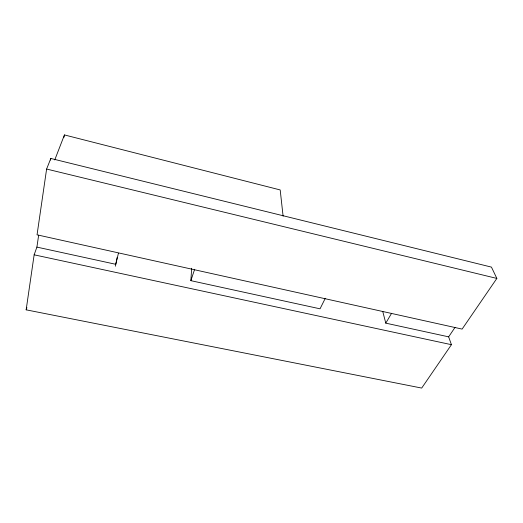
<?xml version="1.0" encoding="UTF-8"?>
<svg xmlns="http://www.w3.org/2000/svg" width="523" height="523" viewBox="0 0 523 523"><rect width="100%" height="100%" fill="white"/><g stroke="black" fill="none" stroke-linecap="round" stroke-linejoin="round"><path stroke-width="0.78" d="M325.286 298.293L320.043 308.818L190.862 280.661L191.666 268.266M455.036 327.385L448.642 336.845L451.434 344.69L421.695 388.073L26.15 309.838L34.145 254.819L36.904 247.104L38.656 235.187M46.612 169.047L37.048 234.827L462.116 329.098L496.85 278.426L491.45 267.109L50.816 158.462L46.612 169.047L496.85 278.426M50.574 160.077L50.816 158.462M63.969 137.32L64.44 134.927L280.191 189.941L283.1 216.195M115.38 266.22L117.178 257.362M118.433 253.21L115.773 264.298L36.904 247.104M190.862 280.661L194.634 269.293M26.15 309.838L26.902 307.609M54.752 159.94L64.44 134.927M448.642 336.845L385.784 323.149L391.57 313.303M34.145 254.819L451.434 344.69M382.738 311.427L385.784 323.149"/></g></svg>
